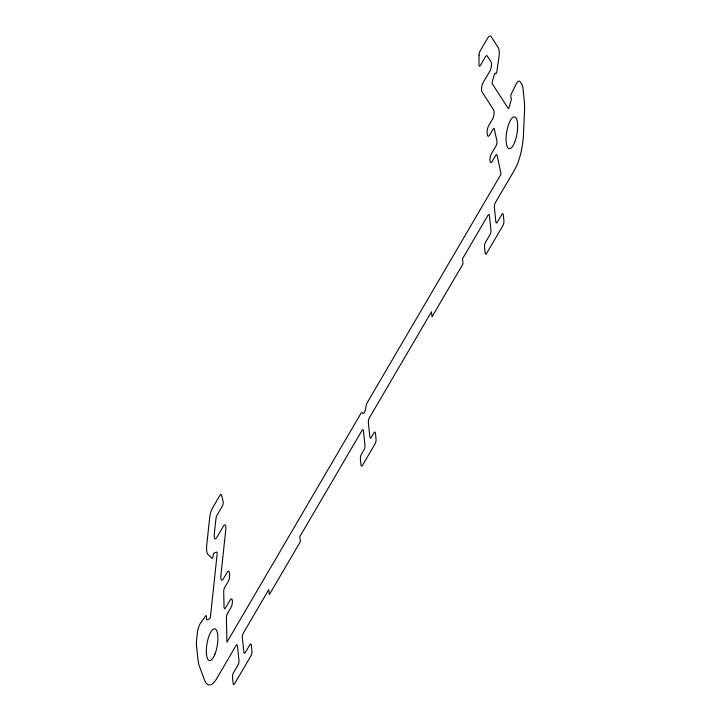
<?xml version="1.0" encoding="UTF-8"?>
<svg xmlns="http://www.w3.org/2000/svg" width="721" height="721" viewBox="0 0 721 721"><rect width="100%" height="100%" fill="white"/><g stroke="black" fill="none" stroke-linecap="round" stroke-linejoin="round"><path stroke-width="1.08" d="M479.05 55.03L478.924 64.178A3.217 1.045 -80.5 0 0 480.348 65.503L485.467 56.761A5.371 1.739 -80.5 0 1 487.315 56.085L490.965 61.763A5.371 1.739 -80.5 0 1 489.992 70.874L483.016 82.789A5.371 1.739 -80.5 0 0 482.043 91.9L493.606 109.871A5.371 1.739 -80.5 0 1 492.632 118.983L488.577 125.905A5.371 1.739 -80.5 0 0 487.135 133.331L487.225 134.178A5.371 1.739 -80.5 0 0 489.541 135.188L493.11 129.095A3.217 1.045 -80.5 0 1 494.435 129.284L496.886 140.983A3.217 1.045 -80.5 0 1 496.084 145.849L491.271 154.069A4.831 1.568 -80.5 0 0 489.974 160.756A4.831 1.568 -80.5 0 0 492.055 161.666L495.805 155.258A3.217 1.045 -80.5 0 1 497.139 155.448L501.05 174.094L367.25 402.606A5.371 1.739 -80.5 0 0 365.844 407.491A5.371 1.739 -80.5 0 1 362.582 413.061A5.371 1.739 -80.5 0 0 360.734 413.728L226.935 642.24L226.403 617.816A3.217 1.045 -80.5 0 1 227.295 613.823L231.053 607.415A4.831 1.568 -80.5 0 0 232.351 600.728A4.831 1.568 -80.5 0 0 230.26 599.818L225.448 608.037A3.217 1.045 -80.5 0 1 224.033 606.965L223.699 591.653A3.217 1.045 -80.5 0 1 224.591 587.66L228.16 581.577A5.371 1.739 -80.5 0 0 229.602 574.141L229.512 573.294A5.371 1.739 -80.5 0 0 227.196 572.294L223.149 579.206A5.371 1.739 -80.5 0 1 220.869 575.664L225.799 529.502A5.371 1.739 -80.5 0 0 223.519 525.951L216.543 537.866A5.371 1.739 -80.5 0 1 214.263 534.324L215.822 519.742A5.371 1.739 -80.5 0 1 217.228 514.857L222.347 506.106A3.217 1.045 -80.5 0 0 223.222 501.654L221.419 495.021A3.217 1.045 -80.5 0 0 220.139 495.003L212.479 508.08A10.734 3.479 -80.5 0 0 209.658 517.867L206.702 545.509A10.734 3.479 -80.5 0 0 207.909 554.377L211.875 558.225A2.145 0.694 -80.5 0 0 213.11 555.909L213.164 555.386A2.145 0.694 -80.5 0 1 214.128 553.016L216.642 552.097A2.145 0.694 -80.5 0 1 217.156 553.935L210.46 616.527A2.145 0.694 -80.5 0 1 209.496 618.897L206.99 619.817A2.145 0.694 -80.5 0 1 206.476 617.978L206.53 617.455A2.145 0.694 -80.5 0 0 205.71 615.887L200.564 623.052A10.734 3.479 -80.5 0 0 197.284 633.552L196.554 640.356A10.734 3.479 -80.5 0 0 196.482 645.439L197.869 658.823A32.211 10.436 -80.5 0 0 199.447 666.321L204.44 679.921A32.211 10.436 -80.5 0 0 216.76 678.47L236.091 645.466A3.217 1.045 -80.5 0 1 237.479 646.07L238.957 660.418A3.217 1.045 -80.5 0 1 238.092 664.879L233.397 672.909A3.217 1.045 -80.5 0 0 232.523 677.361L233.135 683.274A3.217 1.045 -80.5 0 0 234.523 683.878L251.07 655.614A3.217 1.045 -80.5 0 0 251.944 651.153L251.332 645.25A3.217 1.045 -80.5 0 0 249.944 644.646L245.239 652.676A3.217 1.045 -80.5 0 1 243.851 652.072L242.364 637.725A3.217 1.045 -80.5 0 1 243.238 633.263L268.807 589.589L269.33 594.654L300.36 541.66L299.837 536.604L362.077 430.302A3.217 1.045 -80.5 0 1 363.465 430.906L364.952 445.254A3.217 1.045 -80.5 0 1 364.087 449.715L361.266 454.527A3.217 1.045 -80.5 0 0 360.392 458.989L361.005 464.892A3.217 1.045 -80.5 0 0 362.393 465.496L375.181 443.658A3.217 1.045 -80.5 0 0 376.047 439.206L375.443 433.294A3.217 1.045 -80.5 0 0 374.046 432.69L371.225 437.512A3.217 1.045 -80.5 0 1 369.837 436.899L368.359 422.56A3.217 1.045 -80.5 0 1 369.224 418.099L431.464 311.796L431.987 316.861L463.017 263.877L462.494 258.812L488.063 215.137A3.217 1.045 -80.5 0 1 489.46 215.741L490.938 230.089A3.217 1.045 -80.5 0 1 490.073 234.541L485.368 242.571A3.217 1.045 -80.5 0 0 484.503 247.033L485.116 252.936A3.217 1.045 -80.5 0 0 486.504 253.54L503.051 225.285A3.217 1.045 -80.5 0 0 503.916 220.824L503.312 214.921A3.217 1.045 -80.5 0 0 501.924 214.317L497.22 222.338A3.217 1.045 -80.5 0 1 495.832 221.735L494.345 207.396A3.217 1.045 -80.5 0 1 495.21 202.934L514.542 169.931A32.211 10.436 -80.5 0 0 523.419 135.16L524.528 111.142A32.211 10.436 -80.5 0 0 524.311 101.319L522.932 87.935A10.734 3.479 -80.5 0 0 521.986 84.573L520.283 81.924A10.734 3.479 -80.5 0 0 516.137 84.114L511.279 94.027A2.145 0.694 -80.5 0 0 510.982 97.506L511.117 97.705A2.145 0.694 -80.5 0 1 511.081 100.48L509.161 107.132A2.145 0.694 -80.5 0 1 508.071 108.267L492.389 83.897A2.145 0.694 -80.5 0 1 492.425 81.122L494.345 74.47A2.145 0.694 -80.5 0 1 495.435 73.335L495.561 73.533A2.145 0.694 -80.5 0 0 496.832 71.568L498.932 57.374A10.734 3.479 -80.5 0 0 498.229 47.64L491.298 36.87A10.734 3.479 -80.5 0 0 487.603 38.213L479.943 51.299A3.217 1.045 -80.5 0 0 479.05 55.03M214.93 654.208A16.105 5.218 -80.5 0 0 215.092 628.91A16.105 5.218 -80.5 0 0 206.323 651.009A16.105 5.218 -80.5 0 0 214.93 654.208M514.677 142.307A16.105 5.218 -80.5 0 0 514.83 117.009A16.105 5.218 -80.5 0 0 506.07 139.108A16.105 5.218 -80.5 0 0 514.677 142.307"/></g></svg>
